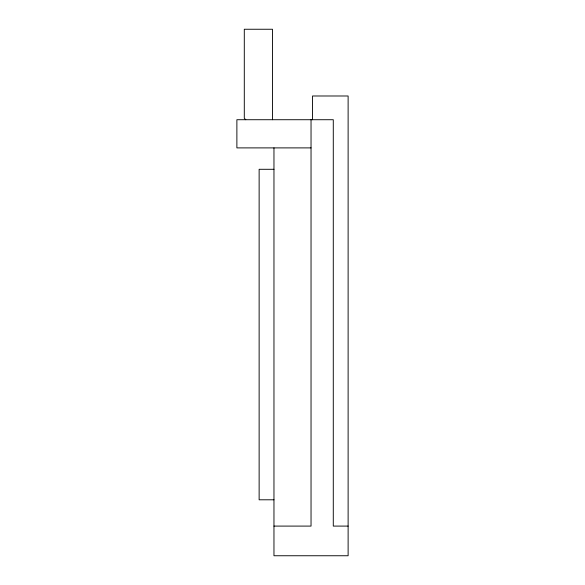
<?xml version="1.0" encoding="UTF-8"?>
<svg xmlns="http://www.w3.org/2000/svg" width="585" height="585" viewBox="0 0 585 585"><rect width="100%" height="100%" fill="white"/><g stroke="black" fill="none" stroke-linecap="round" stroke-linejoin="round"><path stroke-width="0.88" d="M311.037 147.895L236.881 147.895L236.881 119.72L333.282 119.72L333.282 526.091L348.119 526.091M273.963 169.292L259.133 169.292L259.133 499.795L273.963 499.795M273.963 526.091L311.037 526.091L311.037 119.72M245.78 119.72L244.296 118.236L244.296 29.25L272.478 29.25L272.478 119.72M312.522 119.72L312.522 95.991L348.119 95.991L348.119 555.75L273.963 555.75L273.963 147.895"/></g></svg>
